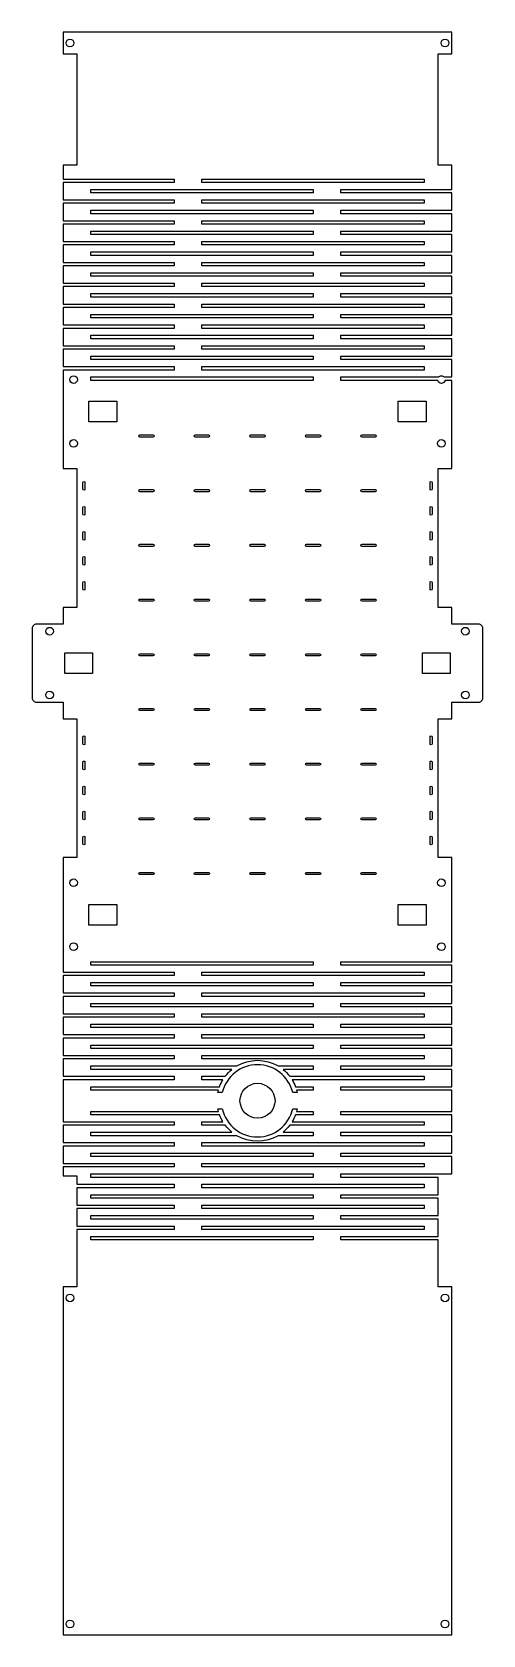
# Model space of a CAD drawing. Header units: inches. Extents: x -0.6 to 7.6, y -22.9 to 5.9.
import ezdxf

# ---------------------------------------------------------------- set-up
doc = ezdxf.new("R2010")
doc.units = ezdxf.units.IN
doc.header["$MEASUREMENT"] = 0

msp = doc.modelspace()

# ---------------------------------------------------------------- linework, layer by layer
for points in [[(0, 5.533), (0.25, 5.533), (0.25, 3.533), (0, 3.533), (0, 3.283), (2, 3.283), (2, 3.221), (0, 3.221), (0, 2.908), (2, 2.908), (2, 2.846), (0, 2.846), (0, 2.533), (2, 2.533), (2, 2.471), (0, 2.471), (0, 2.158), (2, 2.158), (2, 2.096), (0, 2.096), (0, 1.791), (0, 1.783), (2, 1.783), (2, 1.767), (2, 1.721), (0, 1.721), (0, 1.408), (2, 1.408), (2, 1.346), (0, 1.346), (0, 1.033), (2, 1.033), (2, 0.971), (0, 0.971), (0, 0.658), (2, 0.658), (2, 0.596), (0, 0.596), (0, 0.283), (2, 0.283), (2, 0.221), (0, 0.221), (0, 0), (0, -0.092), (2, -0.092), (2, -0.154), (0, -0.154), (0, -1.928), (0.25, -1.928), (0.25, -4.428), (0, -4.428), (0, -4.725, 0.021907), (-0.007, -4.725), (-0.479, -4.725, 0.414214), (-0.558, -4.804), (-0.558, -6.052, 0.414214), (-0.479, -6.13), (-0.007, -6.13, 0.021907), (0, -6.13), (0, -6.428), (0.25, -6.428), (0.25, -8.928), (0, -8.928), (0, -10.8), (0, -10.987), (2, -10.987), (2, -11.05), (0, -11.05), (0, -11.362), (2, -11.362), (2, -11.425), (0, -11.425), (0, -11.737), (2, -11.737), (2, -11.8), (0, -11.8), (0, -12.112), (2, -12.112), (2, -12.175), (0, -12.175), (0, -12.487), (2, -12.487), (2, -12.55), (0, -12.55), (0, -12.862), (2, -12.862), (2, -12.925), (0, -12.925), (0, -13.156), (0, -13.45), (0, -13.681), (2, -13.681), (2, -13.743), (0, -13.743), (0, -14.056), (2, -14.056), (2, -14.118), (0, -14.118), (0, -14.431), (2, -14.431), (2, -14.493), (0, -14.493), (0, -14.652), (0.25, -14.652), (0.25, -14.806), (2, -14.806), (2, -14.868), (0.25, -14.868), (0.25, -15.181), (2, -15.181), (2, -15.243), (0.25, -15.243), (0.25, -15.556), (2, -15.556), (2, -15.618), (0.25, -15.618), (0.25, -16.652), (0, -16.652), (0, -22.914), (7, -22.914), (7, -16.652), (6.75, -16.652), (6.75, -15.806), (5, -15.806), (5, -15.743), (6.75, -15.743), (6.75, -15.431), (5, -15.431), (5, -15.368), (6.75, -15.368), (6.75, -15.056), (5, -15.056), (5, -14.993), (6.75, -14.993), (6.75, -14.681), (5, -14.681), (5, -14.652), (5, -14.618), (7, -14.618), (7, -14.306), (5, -14.306), (5, -14.243), (7, -14.243), (7, -13.931), (5, -13.931), (5, -13.868), (7, -13.868), (7, -13.556), (5, -13.556), (5, -13.493), (7, -13.493), (7, -13.45), (7, -13.156), (7, -13.112), (5, -13.112), (5, -13.05), (7, -13.05), (7, -12.737), (5, -12.737), (5, -12.675), (7, -12.675), (7, -12.362), (5, -12.362), (5, -12.3), (7, -12.3), (7, -11.987), (5, -11.987), (5, -11.925), (7, -11.925), (7, -11.612), (5, -11.612), (5, -11.55), (7, -11.55), (7, -11.237), (5, -11.237), (5, -11.175), (7, -11.175), (7, -10.862), (5, -10.862), (5, -10.8), (7, -10.8), (7, -8.928), (6.75, -8.928), (6.75, -6.428), (7, -6.428), (7, -6.13, 0.021907), (7.007, -6.13), (7.479, -6.13, 0.414214), (7.558, -6.052), (7.558, -4.804, 0.414214), (7.479, -4.725), (7.007, -4.725, 0.021907), (7, -4.725), (7, -4.428), (6.75, -4.428), (6.75, -1.928), (7, -1.928), (7, -0.342), (6.877, -0.342, -0.785636), (6.743, -0.342), (5, -0.342), (5, -0.279), (6.759, -0.279, -0.44416), (6.861, -0.279), (7, -0.279), (7, 0), (7, 0.033), (5, 0.033), (5, 0.096), (7, 0.096), (7, 0.408), (5, 0.408), (5, 0.471), (7, 0.471), (7, 0.783), (5, 0.783), (5, 0.846), (7, 0.846), (7, 1.158), (5, 1.158), (5, 1.221), (7, 1.221), (7, 1.533), (5, 1.533), (5, 1.596), (7, 1.596), (7, 1.767), (7, 1.791), (7, 1.908), (5, 1.908), (5, 1.971), (7, 1.971), (7, 2.283), (5, 2.283), (5, 2.346), (7, 2.346), (7, 2.658), (5, 2.658), (5, 2.721), (7, 2.721), (7, 3.033), (5, 3.033), (5, 3.096), (7, 3.096), (7, 3.533), (6.75, 3.533), (6.75, 5.533), (7, 5.533), (7, 5.927), (0, 5.927)], [(1.382, -1.36, -1), (1.382, -1.321), (1.618, -1.321, -1), (1.618, -1.36)], [(2.382, -1.36, -1), (2.382, -1.321), (2.618, -1.321, -1), (2.618, -1.36)], [(3.382, -1.36, -1), (3.382, -1.321), (3.618, -1.321, -1), (3.618, -1.36)], [(4.382, -1.36, -1), (4.382, -1.321), (4.618, -1.321, -1), (4.618, -1.36)], [(5.382, -1.36, -1), (5.382, -1.321), (5.618, -1.321, -1), (5.618, -1.36)], [(0.395, -2.296, -1), (0.355, -2.296), (0.355, -2.178, -1), (0.395, -2.178)], [(1.382, -2.344, -1), (1.382, -2.305), (1.618, -2.305, -1), (1.618, -2.344)], [(2.382, -2.344, -1), (2.382, -2.305), (2.618, -2.305, -1), (2.618, -2.344)], [(3.382, -2.344, -1), (3.382, -2.305), (3.618, -2.305, -1), (3.618, -2.344)], [(4.382, -2.344, -1), (4.382, -2.305), (4.618, -2.305, -1), (4.618, -2.344)], [(5.382, -2.344, -1), (5.382, -2.305), (5.618, -2.305, -1), (5.618, -2.344)], [(6.645, -2.296, -1), (6.605, -2.296), (6.605, -2.178, -1), (6.645, -2.178)], [(0.395, -2.746, -1), (0.355, -2.746), (0.355, -2.628, -1), (0.395, -2.628)], [(6.645, -2.746, -1), (6.605, -2.746), (6.605, -2.628, -1), (6.645, -2.628)], [(0.395, -3.196, -1), (0.355, -3.196), (0.355, -3.078, -1), (0.395, -3.078)], [(6.645, -3.196, -1), (6.605, -3.196), (6.605, -3.078, -1), (6.645, -3.078)], [(1.382, -3.329, -1), (1.382, -3.289), (1.618, -3.289, -1), (1.618, -3.329)], [(2.382, -3.329, -1), (2.382, -3.289), (2.618, -3.289, -1), (2.618, -3.329)], [(3.382, -3.329, -1), (3.382, -3.289), (3.618, -3.289, -1), (3.618, -3.329)], [(4.382, -3.329, -1), (4.382, -3.289), (4.618, -3.289, -1), (4.618, -3.329)], [(5.382, -3.329, -1), (5.382, -3.289), (5.618, -3.289, -1), (5.618, -3.329)], [(0.395, -3.646, -1), (0.355, -3.646), (0.355, -3.528, -1), (0.395, -3.528)], [(6.645, -3.646, -1), (6.605, -3.646), (6.605, -3.528, -1), (6.645, -3.528)], [(0.395, -4.096, -1), (0.355, -4.096), (0.355, -3.978, -1), (0.395, -3.978)], [(6.645, -4.096, -1), (6.605, -4.096), (6.605, -3.978, -1), (6.645, -3.978)], [(1.382, -4.313, -1), (1.382, -4.274), (1.618, -4.274, -1), (1.618, -4.313)], [(2.382, -4.313, -1), (2.382, -4.274), (2.618, -4.274, -1), (2.618, -4.313)], [(3.382, -4.313, -1), (3.382, -4.274), (3.618, -4.274, -1), (3.618, -4.313)], [(4.382, -4.313, -1), (4.382, -4.274), (4.618, -4.274, -1), (4.618, -4.313)], [(5.382, -4.313, -1), (5.382, -4.274), (5.618, -4.274, -1), (5.618, -4.313)], [(1.382, -5.297, -1), (1.382, -5.258), (1.618, -5.258, -1), (1.618, -5.297)], [(2.382, -5.297, -1), (2.382, -5.258), (2.618, -5.258, -1), (2.618, -5.297)], [(3.382, -5.297, -1), (3.382, -5.258), (3.618, -5.258, -1), (3.618, -5.297)], [(4.382, -5.297, -1), (4.382, -5.258), (4.618, -5.258, -1), (4.618, -5.297)], [(5.382, -5.297, -1), (5.382, -5.258), (5.618, -5.258, -1), (5.618, -5.297)], [(1.382, -6.281, -1), (1.382, -6.242), (1.618, -6.242, -1), (1.618, -6.281)], [(2.382, -6.281, -1), (2.382, -6.242), (2.618, -6.242, -1), (2.618, -6.281)], [(3.382, -6.281, -1), (3.382, -6.242), (3.618, -6.242, -1), (3.618, -6.281)], [(4.382, -6.281, -1), (4.382, -6.242), (4.618, -6.242, -1), (4.618, -6.281)], [(5.382, -6.281, -1), (5.382, -6.242), (5.618, -6.242, -1), (5.618, -6.281)], [(0.355, -6.759, -1), (0.395, -6.759), (0.395, -6.878, -1), (0.355, -6.878)], [(6.605, -6.759, -1), (6.645, -6.759), (6.645, -6.878, -1), (6.605, -6.878)], [(0.355, -7.209, -1), (0.395, -7.209), (0.395, -7.328, -1), (0.355, -7.328)], [(6.605, -7.209, -1), (6.645, -7.209), (6.645, -7.328, -1), (6.605, -7.328)], [(1.382, -7.266, -1), (1.382, -7.226), (1.618, -7.226, -1), (1.618, -7.266)], [(2.382, -7.266, -1), (2.382, -7.226), (2.618, -7.226, -1), (2.618, -7.266)], [(3.382, -7.266, -1), (3.382, -7.226), (3.618, -7.226, -1), (3.618, -7.266)], [(4.382, -7.266, -1), (4.382, -7.226), (4.618, -7.226, -1), (4.618, -7.266)], [(5.382, -7.266, -1), (5.382, -7.226), (5.618, -7.226, -1), (5.618, -7.266)], [(0.355, -7.659, -1), (0.395, -7.659), (0.395, -7.778, -1), (0.355, -7.778)], [(6.605, -7.659, -1), (6.645, -7.659), (6.645, -7.778, -1), (6.605, -7.778)], [(0.355, -8.109, -1), (0.395, -8.109), (0.395, -8.228, -1), (0.355, -8.228)], [(1.382, -8.25, -1), (1.382, -8.211), (1.618, -8.211, -1), (1.618, -8.25)], [(2.382, -8.25, -1), (2.382, -8.211), (2.618, -8.211, -1), (2.618, -8.25)], [(3.382, -8.25, -1), (3.382, -8.211), (3.618, -8.211, -1), (3.618, -8.25)], [(4.382, -8.25, -1), (4.382, -8.211), (4.618, -8.211, -1), (4.618, -8.25)], [(5.382, -8.25, -1), (5.382, -8.211), (5.618, -8.211, -1), (5.618, -8.25)], [(6.605, -8.109, -1), (6.645, -8.109), (6.645, -8.228, -1), (6.605, -8.228)], [(0.355, -8.559, -1), (0.395, -8.559), (0.395, -8.678, -1), (0.355, -8.678)], [(6.605, -8.559, -1), (6.645, -8.559), (6.645, -8.678, -1), (6.605, -8.678)], [(1.382, -9.234, -1), (1.382, -9.195), (1.618, -9.195, -1), (1.618, -9.234)], [(2.382, -9.234, -1), (2.382, -9.195), (2.618, -9.195, -1), (2.618, -9.234)], [(3.382, -9.234, -1), (3.382, -9.195), (3.618, -9.195, -1), (3.618, -9.234)], [(4.382, -9.234, -1), (4.382, -9.195), (4.618, -9.195, -1), (4.618, -9.234)], [(5.382, -9.234, -1), (5.382, -9.195), (5.618, -9.195, -1), (5.618, -9.234)], [(4.123, -12.925, -0.047764), (4.183, -13.05), (4.5, -13.05), (4.5, -13.112), (4.203, -13.112, -0.015421), (4.213, -13.156), (4.133, -13.156, 0.794523), (2.867, -13.156), (2.787, -13.156, -0.015421), (2.797, -13.112), (0.5, -13.112), (0.5, -13.05), (2.817, -13.05, -0.047764), (2.877, -12.925), (2.5, -12.925), (2.5, -12.862), (2.92, -12.862, -0.059938), (3.041, -12.737), (0.5, -12.737), (0.5, -12.675), (3.131, -12.675, -0.271951), (3.869, -12.675), (4.5, -12.675), (4.5, -12.737), (3.959, -12.737, -0.059938), (4.08, -12.862), (6.5, -12.862), (6.5, -12.925)], [(2.5, -13.743), (2.5, -13.681), (2.877, -13.681, -0.047764), (2.817, -13.556), (0.5, -13.556), (0.5, -13.493), (2.797, -13.493, -0.015421), (2.787, -13.45), (2.867, -13.45, 0.794523), (4.133, -13.45), (4.213, -13.45, -0.015421), (4.203, -13.493), (4.5, -13.493), (4.5, -13.556), (4.183, -13.556, -0.047764), (4.123, -13.681), (6.5, -13.681), (6.5, -13.743), (4.08, -13.743, -0.059938), (3.959, -13.868), (4.5, -13.868), (4.5, -13.931), (3.869, -13.931, -0.271951), (3.131, -13.931), (0.5, -13.931), (0.5, -13.868), (3.041, -13.868, -0.059938), (2.92, -13.743)]]:
    msp.add_lwpolyline(points, format="xyb", close=True)
for points in [[(2.5, 3.221), (2.5, 3.283), (6.5, 3.283), (6.5, 3.221)], [(0.5, 3.033), (0.5, 3.096), (4.5, 3.096), (4.5, 3.033)], [(2.5, 2.846), (2.5, 2.908), (6.5, 2.908), (6.5, 2.846)], [(0.5, 2.658), (0.5, 2.721), (4.5, 2.721), (4.5, 2.658)], [(0.5, 2.283), (0.5, 2.346), (4.5, 2.346), (4.5, 2.283)], [(2.5, 2.471), (2.5, 2.533), (6.5, 2.533), (6.5, 2.471)], [(2.5, 2.096), (2.5, 2.158), (6.5, 2.158), (6.5, 2.096)], [(0.5, 1.908), (0.5, 1.971), (4.5, 1.971), (4.5, 1.908)], [(2.5, 1.721), (2.5, 1.767), (2.5, 1.783), (6.5, 1.783), (6.5, 1.767), (6.5, 1.721)], [(0.5, 1.533), (0.5, 1.596), (4.5, 1.596), (4.5, 1.533)], [(0.5, 1.158), (0.5, 1.221), (4.5, 1.221), (4.5, 1.158)], [(2.5, 1.346), (2.5, 1.408), (6.5, 1.408), (6.5, 1.346)], [(2.5, 0.971), (2.5, 1.033), (6.5, 1.033), (6.5, 0.971)], [(0.5, 0.783), (0.5, 0.846), (4.5, 0.846), (4.5, 0.783)], [(2.5, 0.596), (2.5, 0.658), (6.5, 0.658), (6.5, 0.596)], [(0.5, 0.408), (0.5, 0.471), (4.5, 0.471), (4.5, 0.408)], [(0.5, 0.033), (0.5, 0.096), (4.5, 0.096), (4.5, 0.033)], [(2.5, 0.221), (2.5, 0.283), (6.5, 0.283), (6.5, 0.221)], [(0.5, -0.342), (0.5, -0.279), (4.5, -0.279), (4.5, -0.342)], [(2.5, -0.154), (2.5, -0.092), (6.5, -0.092), (6.5, -0.154)], [(0.966, -0.713), (0.966, -1.087), (0.466, -1.087), (0.466, -0.713)], [(6.034, -1.087), (6.034, -0.713), (6.534, -0.713), (6.534, -1.087)], [(0.532, -5.24), (0.532, -5.615), (0.032, -5.615), (0.032, -5.24)], [(6.468, -5.615), (6.468, -5.24), (6.968, -5.24), (6.968, -5.615)], [(0.966, -9.768), (0.966, -10.143), (0.466, -10.143), (0.466, -9.768)], [(6.034, -10.143), (6.034, -9.768), (6.534, -9.768), (6.534, -10.143)], [(4.5, -10.8), (4.5, -10.862), (0.5, -10.862), (0.5, -10.8)], [(4.5, -11.237), (0.5, -11.237), (0.5, -11.175), (4.5, -11.175)], [(2.5, -11.05), (2.5, -10.987), (6.5, -10.987), (6.5, -11.05)], [(2.5, -11.425), (2.5, -11.362), (6.5, -11.362), (6.5, -11.425)], [(4.5, -11.612), (0.5, -11.612), (0.5, -11.55), (4.5, -11.55)], [(2.5, -11.8), (2.5, -11.737), (6.5, -11.737), (6.5, -11.8)], [(4.5, -11.987), (0.5, -11.987), (0.5, -11.925), (4.5, -11.925)], [(2.5, -12.175), (2.5, -12.112), (6.5, -12.112), (6.5, -12.175)], [(4.5, -12.362), (0.5, -12.362), (0.5, -12.3), (4.5, -12.3)], [(2.5, -12.55), (2.5, -12.487), (6.5, -12.487), (6.5, -12.55)], [(2.5, -14.118), (2.5, -14.056), (6.5, -14.056), (6.5, -14.118)], [(0.5, -14.243), (4.5, -14.243), (4.5, -14.306), (0.5, -14.306)], [(0.5, -14.618), (4.5, -14.618), (4.5, -14.652), (4.5, -14.681), (0.5, -14.681), (0.5, -14.652)], [(2.5, -14.493), (2.5, -14.431), (6.5, -14.431), (6.5, -14.493)], [(0.5, -14.993), (4.5, -14.993), (4.5, -15.056), (0.5, -15.056)], [(2.5, -14.868), (2.5, -14.806), (6.5, -14.806), (6.5, -14.868)], [(2.5, -15.243), (2.5, -15.181), (6.5, -15.181), (6.5, -15.243)], [(0.5, -15.368), (4.5, -15.368), (4.5, -15.431), (0.5, -15.431)], [(2.5, -15.618), (2.5, -15.556), (6.5, -15.556), (6.5, -15.618)], [(0.5, -15.743), (4.5, -15.743), (4.5, -15.806), (0.5, -15.806)]]:
    msp.add_lwpolyline(points, close=True)
for centre, radius in [((0.125, 5.73), 0.0689), ((6.875, 5.73), 0.0689), ((0.19, -0.325), 0.0689), ((0.19, -1.475), 0.0689), ((6.81, -1.475), 0.0689), ((-0.243, -4.853), 0.0689), ((7.243, -4.853), 0.0689), ((-0.243, -6.002), 0.0689), ((7.243, -6.002), 0.0689), ((0.19, -9.38), 0.0689), ((6.81, -9.38), 0.0689), ((0.19, -10.53), 0.0689), ((6.81, -10.53), 0.0689), ((3.5, -13.303), 0.315), ((0.125, -16.849), 0.0689), ((6.875, -16.849), 0.0689), ((0.125, -22.717), 0.0689), ((6.875, -22.717), 0.0689)]:
    msp.add_circle(centre, radius)

doc.saveas('drawing.dxf')
